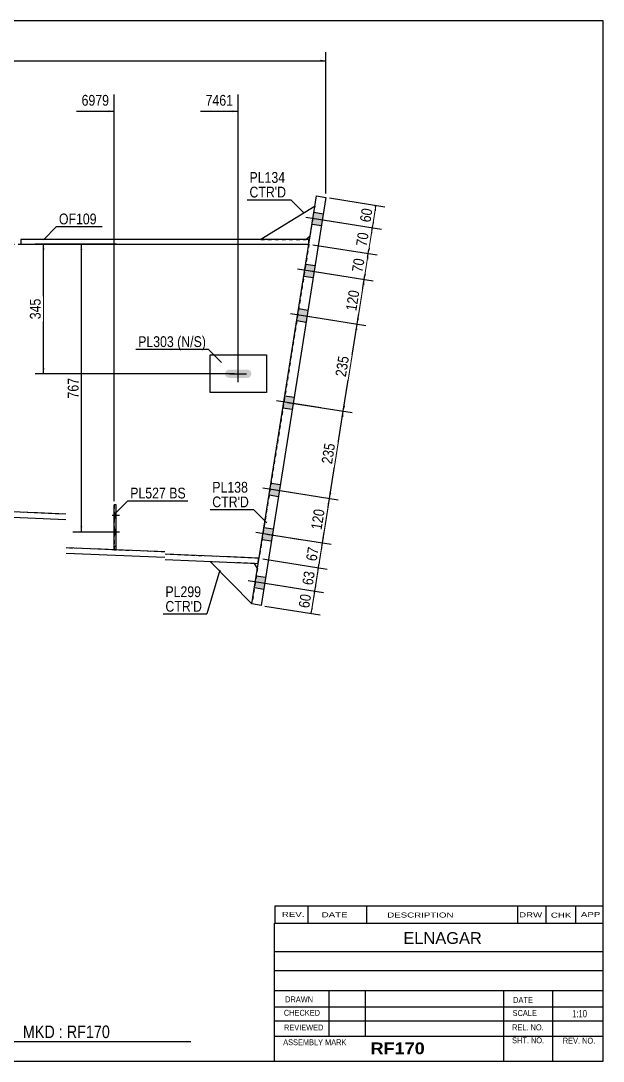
# Model space of a CAD drawing. Header units: millimetres. Extents: x -59 to 343, y -185 to 92.
# Drawn here: x 188.2 to 343.4, y -185 to 92 of the extents above; entities that cross this region are included whole.
import ezdxf

# ---------------------------------------------------------------- set-up
doc = ezdxf.new("R2010")
doc.units = ezdxf.units.MM
doc.linetypes.add('DXK_LINE_DOT1', pattern=[1.8814, 0.9407, -0.9407])
doc.linetypes.add('DXK_LINE_DOT2', pattern=[3.9198, 1.9599, -1.9599])
doc.styles.add('Arial', font='ARIAL.TTF', dxfattribs={"height": 0.2})
doc.styles.add('Arial Bold', font='ARIALBD.TTF', dxfattribs={"height": 0.2})
doc.styles.add('Arial Narrow', font='ARIALN.TTF', dxfattribs={"height": 0.2})

# ---------------------------------------------------------------- blocks, each defined once
blk = doc.blocks.new('Unknown-623699941-1210')
at = {"color": 5, "linetype": 'Continuous'}
for p, q in [((343.42, 91.96), (-56.58, 91.96)), ((-56.58, 91.96), (-56.58, -185.04)), ((343.42, -185.04), (343.42, 91.96)), ((-56.58, -185.04), (343.42, -185.04))]:
    blk.add_line(p, q, dxfattribs=at)
at = {"color": 174, "linetype": 'Continuous', "style": 'Arial'}
blk.add_text('Tekla structures', height=1.9102, rotation=90, dxfattribs=at).set_placement((-57.08, -184.54))
blk = doc.blocks.new('Part-623699941-1585 - 1549')
at = {"color": 2, "linetype": 'Continuous'}
for p, q in [((113.63, -32.5), (113.63, 32.5)), ((251.7, -51.12), (251.54, -51.11))]:
    blk.add_line(p, q, dxfattribs=at)
at = {"color": 7, "linetype": 'DXK_LINE_DOT1'}
for p, q in [((113.63, 32.5), (125.63, 32.5)), ((125.73, 32.5), (149.75, 32.5)), ((149.85, 32.5), (176.1, 32.5)), ((176.2, 32.5), (200.2, 32.5)), ((200.3, 32.5), (226.55, 32.5)), ((226.65, 32.5), (265, 32.5)), ((265, 32.5), (251.7, -51.12)), ((125.63, -32.99), (113.63, -32.5)), ((149.75, -34.23), (125.73, -33.24)), ((176.1, -38.39), (149.85, -37.31)), ((200.2, -39.39), (176.2, -38.4)), ((226.55, -49.46), (200.3, -48.37)), ((251.54, -51.11), (226.65, -50.08))]:
    blk.add_line(p, q, dxfattribs=at)
blk = doc.blocks.new('Bolt-623699941-1750 - 1549')
at = {"linetype": 'Continuous'}
blk.add_hatch(color=3, dxfattribs=at).paths.add_polyline_path([(249.33, -2.78), (249.57, -2.43), (249.65, -2.01), (249.57, -1.59), (249.33, -1.23), (248.97, -0.99), (248.55, -0.91), (243.75, -0.91), (243.33, -0.99), (242.97, -1.23), (242.73, -1.59), (242.65, -2.01), (242.73, -2.43), (242.97, -2.78), (243.33, -3.02), (243.75, -3.11), (248.55, -3.11), (248.97, -3.02)])
at = {"color": 3, "linetype": 'Continuous'}
for p, q in [((246.15, -4.21), (246.15, 0.19)), ((243.95, -2.01), (248.35, -2.01))]:
    blk.add_line(p, q, dxfattribs=at)
blk = doc.blocks.new('Part-623699941-1580 - 1549')
at = {"color": 2, "linetype": 'Continuous'}
for p, q in [((200.2, 33.7), (188.2, 33.7)), ((188.2, 33.7), (188.2, 32.5)), ((226.55, 33.7), (200.3, 33.7)), ((265, 33.7), (226.65, 33.7)), ((265, 32.5), (265, 33.7)), ((188.2, 32.5), (200.2, 32.5)), ((200.3, 32.5), (226.55, 32.5)), ((226.65, 32.5), (265, 32.5))]:
    blk.add_line(p, q, dxfattribs=at)
blk = doc.blocks.new('Part-623699941-4641 - 1549')
at = {"color": 2, "linetype": 'Continuous'}
for p, q in [((213.1, -48.91), (213.1, -36.91)), ((213.6, -36.91), (213.1, -36.91)), ((213.6, -48.91), (213.6, -36.91)), ((213.1, -48.91), (213.6, -48.91))]:
    blk.add_line(p, q, dxfattribs=at)
at = {"color": 7, "linetype": 'DXK_LINE_DOT1'}
blk.add_line((213.1, -47.91), (213.6, -47.91), dxfattribs=at)
blk = doc.blocks.new('Part-623699941-1612 - 1549')
at = {"color": 2, "linetype": 'Continuous'}
for p, q in [((238.65, -7.01), (238.65, 2.99)), ((238.65, 2.99), (253.65, 2.99)), ((253.65, 2.99), (253.65, -7.01)), ((253.65, -7.01), (238.65, -7.01))]:
    blk.add_line(p, q, dxfattribs=at)
blk = doc.blocks.new('Bolt-623699941-4647 - 1549')
at = {"linetype": 'Continuous'}
for points in [[(213.6, -40.49), (213.6, -39.09), (213.1, -39.09), (213.1, -40.49)], [(213.6, -44.91), (213.6, -43.51), (213.1, -43.51), (213.1, -44.91)]]:
    blk.add_hatch(color=3, dxfattribs=at).paths.add_polyline_path(points)
at = {"color": 3, "linetype": 'Continuous'}
for p, q in [((213.6, -39.09), (213.1, -39.09)), ((214.4, -39.79), (213.1, -39.79)), ((213.6, -40.49), (213.1, -40.49)), ((213.6, -43.51), (213.1, -43.51)), ((214.4, -44.21), (213.1, -44.21)), ((213.6, -44.91), (213.1, -44.91))]:
    blk.add_line(p, q, dxfattribs=at)
blk = doc.blocks.new('Part-623699941-1692 - 1549')
at = {"color": 2, "linetype": 'Continuous'}
for p, q in [((249.77, -63.3), (267.04, 45.34)), ((269.51, 44.95), (252.24, -63.69)), ((267.04, 45.34), (269.51, 44.95)), ((252.24, -63.69), (249.77, -63.3))]:
    blk.add_line(p, q, dxfattribs=at)
blk = doc.blocks.new('Part-623699941-1721 - 1549')
at = {"color": 2, "linetype": 'Continuous'}
for p, q in [((266.61, 42.59), (252.19, 33.7)), ((264.19, 33.7), (265.35, 34.69))]:
    blk.add_line(p, q, dxfattribs=at)
at = {"color": 7, "linetype": 'DXK_LINE_DOT1'}
for p, q in [((265.35, 34.69), (266.61, 42.59)), ((252.19, 33.7), (264.19, 33.7))]:
    blk.add_line(p, q, dxfattribs=at)
blk = doc.blocks.new('Bolt-623699941-4648 - 1549')
at = {"color": 3, "linetype": 'DXK_LINE_DOT2'}
for p, q in [((214.55, -39.79), (211.25, -39.79)), ((213.6, -39.09), (213.1, -39.09)), ((213.6, -40.49), (213.1, -40.49)), ((214.55, -44.21), (211.25, -44.21)), ((213.6, -43.51), (213.1, -43.51)), ((213.6, -44.91), (213.1, -44.91))]:
    blk.add_line(p, q, dxfattribs=at)
blk = doc.blocks.new('Bolt-623699941-1754 - 1549')
at = {"linetype": 'Continuous'}
for points in [[(266.35, 40.99), (265.85, 37.83), (268.32, 37.44), (268.82, 40.6)], [(266.35, 40.99), (265.85, 37.83), (268.32, 37.44), (268.82, 40.6)], [(264.15, 27.17), (263.65, 24.01), (266.12, 23.61), (266.62, 26.77)], [(264.15, 27.17), (263.65, 24.01), (266.12, 23.61), (266.62, 26.77)], [(262.27, 15.32), (261.77, 12.16), (264.24, 11.76), (264.74, 14.92)], [(262.27, 15.32), (261.77, 12.16), (264.24, 11.76), (264.74, 14.92)], [(258.58, -7.89), (258.08, -11.05), (260.54, -11.45), (261.05, -8.29)], [(258.58, -7.89), (258.08, -11.05), (260.54, -11.45), (261.05, -8.29)], [(254.89, -31.1), (254.39, -34.26), (256.85, -34.65), (257.36, -31.49)], [(254.89, -31.1), (254.39, -34.26), (256.85, -34.65), (257.36, -31.49)], [(253, -42.95), (252.5, -46.11), (254.97, -46.5), (255.47, -43.34)], [(253, -42.95), (252.5, -46.11), (254.97, -46.5), (255.47, -43.34)], [(250.96, -55.79), (250.46, -58.95), (252.93, -59.34), (253.43, -56.18)], [(250.96, -55.79), (250.46, -58.95), (252.93, -59.34), (253.43, -56.18)]]:
    blk.add_hatch(color=3, dxfattribs=at).paths.add_polyline_path(points)
at = {"color": 3, "linetype": 'Continuous'}
for p, q in [((264.15, 39.72), (275.98, 37.84)), ((264.15, 39.72), (275.98, 37.84)), ((266.35, 40.99), (268.82, 40.6)), ((266.35, 40.99), (268.82, 40.6)), ((265.85, 37.83), (268.32, 37.44)), ((265.85, 37.83), (268.32, 37.44)), ((261.95, 25.9), (273.78, 24.02)), ((261.95, 25.9), (273.78, 24.02)), ((264.15, 27.17), (266.62, 26.77)), ((264.15, 27.17), (266.62, 26.77)), ((263.65, 24.01), (266.12, 23.61)), ((263.65, 24.01), (266.12, 23.61)), ((260.07, 14.05), (271.89, 12.17)), ((260.07, 14.05), (271.89, 12.17)), ((262.27, 15.32), (264.74, 14.92)), ((262.27, 15.32), (264.74, 14.92)), ((261.77, 12.16), (264.24, 11.76)), ((261.77, 12.16), (264.24, 11.76)), ((258.58, -7.89), (261.05, -8.29)), ((258.58, -7.89), (261.05, -8.29)), ((256.38, -9.16), (268.2, -11.04)), ((256.38, -9.16), (268.2, -11.04)), ((258.08, -11.05), (260.54, -11.45)), ((258.08, -11.05), (260.54, -11.45)), ((252.69, -32.37), (264.51, -34.25)), ((252.69, -32.37), (264.51, -34.25)), ((254.89, -31.1), (257.36, -31.49)), ((254.89, -31.1), (257.36, -31.49)), ((254.39, -34.26), (256.85, -34.65)), ((254.39, -34.26), (256.85, -34.65)), ((250.8, -44.22), (262.63, -46.1)), ((250.8, -44.22), (262.63, -46.1)), ((253, -42.95), (255.47, -43.34)), ((253, -42.95), (255.47, -43.34)), ((252.5, -46.11), (254.97, -46.5)), ((252.5, -46.11), (254.97, -46.5)), ((248.76, -57.06), (260.59, -58.94)), ((248.76, -57.06), (260.59, -58.94)), ((250.96, -55.79), (253.43, -56.18)), ((250.96, -55.79), (253.43, -56.18)), ((250.46, -58.95), (252.93, -59.34)), ((250.46, -58.95), (252.93, -59.34))]:
    blk.add_line(p, q, dxfattribs=at)
blk = doc.blocks.new('Part-623699941-1787 - 1549')
at = {"color": 7, "linetype": 'DXK_LINE_DOT1'}
for p, q in [((250.48, -52.55), (238.75, -52.06)), ((238.75, -52.06), (238.78, -52.09)), ((250.48, -52.55), (250.49, -52.57)), ((251.27, -53.85), (249.77, -63.3))]:
    blk.add_line(p, q, dxfattribs=at)
at = {"color": 2, "linetype": 'Continuous'}
for p, q in [((249.77, -63.3), (238.78, -52.09)), ((251.27, -53.85), (250.49, -52.57))]:
    blk.add_line(p, q, dxfattribs=at)
blk = doc.blocks.new('Part-623699941-1797 - 1549')
at = {"color": 2, "linetype": 'Continuous'}
for p, q in [((137.73, -35.24), (137.79, -33.74)), ((149.75, -35.73), (137.73, -35.24)), ((149.75, -34.23), (137.79, -33.74)), ((176.1, -38.39), (149.85, -37.31)), ((200.2, -39.39), (176.2, -38.4)), ((176.1, -39.89), (149.85, -38.81)), ((200.2, -40.89), (176.2, -39.9)), ((213.1, -48.9), (200.3, -48.37)), ((226.55, -49.46), (213.35, -48.91)), ((226.55, -50.96), (200.3, -49.88)), ((251.54, -51.11), (226.65, -50.08)), ((251.47, -52.61), (226.65, -51.59)), ((251.48, -52.56), (251.54, -51.11))]:
    blk.add_line(p, q, dxfattribs=at)
at = {"color": 7, "linetype": 'DXK_LINE_DOT1'}
for q in [(251.48, -52.56), (251.47, -52.61)]:
    blk.add_line((251.47, -52.61), q, dxfattribs=at)
blk = doc.blocks.new('Part-623699941-4642 - 1549')
at = {"color": 7, "linetype": 'DXK_LINE_DOT1'}
for p, q in [((213.1, -36.91), (213.1, -48.91)), ((213.6, -36.91), (213.1, -36.91)), ((213.6, -48.91), (213.6, -36.91)), ((213.1, -48.91), (213.6, -48.91))]:
    blk.add_line(p, q, dxfattribs=at)
blk = doc.blocks.new('StraightDimension-623699941-1914 - 1549')
at = {"linetype": 'Continuous'}
for points in [[(268.09, -48.49), (268.57, -47.05), (268.58, -48.57)], [(268, -52.19), (267.52, -53.63), (267.51, -52.11)]]:
    blk.add_hatch(color=7, dxfattribs=at).paths.add_polyline_path(points)
at = {"color": 7, "linetype": 'Continuous'}
for p, q in [((253.74, -44.69), (270.94, -47.42)), ((267.52, -53.63), (268.57, -47.05)), ((252.69, -51.27), (269.89, -54.01))]:
    blk.add_line(p, q, dxfattribs=at)
at = {"color": 0}
blk.add_wipeout([(268.28, -47.92), (264.13, -47.26), (263.37, -52.05), (267.52, -52.71)], dxfattribs=at)
at = {"color": 3, "style": 'Arial Narrow'}
blk.add_text('67', height=2.863, rotation=80.9647, dxfattribs=at).set_placement((267.02, -52.03))
blk = doc.blocks.new('StraightDimension-623699941-1899 - 1549')
at = {"linetype": 'Continuous'}
for points in [[(279.24, 21.64), (279.72, 23.08), (279.73, 21.56)], [(278.32, 12.66), (277.83, 11.22), (277.82, 12.74)]]:
    blk.add_hatch(color=7, dxfattribs=at).paths.add_polyline_path(points)
at = {"color": 7, "linetype": 'Continuous'}
for p, q in [((264.89, 25.44), (282.09, 22.7)), ((277.83, 11.22), (279.72, 23.08)), ((263, 13.58), (280.2, 10.84))]:
    blk.add_line(p, q, dxfattribs=at)
at = {"color": 0}
blk.add_wipeout([(279.15, 20.47), (275.01, 21.13), (273.96, 14.53), (278.1, 13.87)], dxfattribs=at)
at = {"color": 3, "style": 'Arial Narrow'}
blk.add_text('120', height=2.863, rotation=80.9647, dxfattribs=at).set_placement((277.61, 14.56))
blk = doc.blocks.new('StraightDimension-623699941-1893 - 1549')
at = {"linetype": 'Continuous'}
for points in [[(273.66, -13.43), (274.14, -11.99), (274.15, -13.51)], [(270.94, -33.75), (270.45, -35.2), (270.44, -33.68)]]:
    blk.add_hatch(color=7, dxfattribs=at).paths.add_polyline_path(points)
at = {"color": 7, "linetype": 'Continuous'}
for p, q in [((259.31, -9.63), (276.51, -12.36)), ((270.45, -35.2), (274.14, -11.99)), ((255.62, -32.84), (272.82, -35.57))]:
    blk.add_line(p, q, dxfattribs=at)
at = {"color": 0}
blk.add_wipeout([(272.67, -20.27), (268.53, -19.61), (267.48, -26.21), (271.63, -26.87)], dxfattribs=at)
at = {"color": 3, "style": 'Arial Narrow'}
blk.add_text('235', height=2.863, rotation=80.9647, dxfattribs=at).set_placement((271.13, -26.18))
blk = doc.blocks.new('StraightDimension-623699941-1880 - 1549')
at = {"linetype": 'Continuous'}
for points in [[(267.04, -55.07), (267.52, -53.63), (267.53, -55.15)], [(267.01, -58.44), (266.53, -59.89), (266.52, -58.37)]]:
    blk.add_hatch(color=7, dxfattribs=at).paths.add_polyline_path(points)
at = {"color": 7, "linetype": 'Continuous'}
for p, q in [((252.69, -51.27), (269.89, -54.01)), ((266.53, -59.89), (267.52, -53.63)), ((251.68, -57.53), (268.9, -60.26))]:
    blk.add_line(p, q, dxfattribs=at)
at = {"color": 0}
blk.add_wipeout([(267.26, -54.34), (263.11, -53.68), (262.35, -58.47), (266.49, -59.13)], dxfattribs=at)
at = {"color": 3, "style": 'Arial Narrow'}
blk.add_text('63', height=2.863, rotation=80.9647, dxfattribs=at).set_placement((266, -58.45))
blk = doc.blocks.new('StraightDimension-623699941-7060 - 1549')
at = {"linetype": 'Continuous'}
blk.add_hatch(color=7, dxfattribs=at).paths.add_polyline_path([(211.6, 68.11), (213.1, 67.86), (211.6, 67.61)])
at = {"color": 7, "linetype": 'Continuous'}
for p, q in [((213.1, -35.91), (213.1, 72.36)), ((203.04, 67.86), (213.1, 67.86))]:
    blk.add_line(p, q, dxfattribs=at)
at = {"color": 0}
blk.add_wipeout([(212.32, 68.76), (212.32, 72.96), (203.81, 72.96), (203.81, 68.76)], dxfattribs=at)
at = {"color": 3, "style": 'Arial Narrow'}
blk.add_text('6979', height=2.863, dxfattribs=at).set_placement((204.41, 69.36))
blk = doc.blocks.new('StraightDimension-623699941-1896 - 1549')
at = {"linetype": 'Continuous'}
for points in [[(277.35, 9.78), (277.83, 11.22), (277.85, 9.7)], [(274.63, -10.55), (274.14, -11.99), (274.13, -10.47)]]:
    blk.add_hatch(color=7, dxfattribs=at).paths.add_polyline_path(points)
at = {"color": 7, "linetype": 'Continuous'}
for p, q in [((263, 13.58), (280.2, 10.84)), ((274.14, -11.99), (277.83, 11.22)), ((259.31, -9.63), (276.51, -12.36))]:
    blk.add_line(p, q, dxfattribs=at)
at = {"color": 0}
blk.add_wipeout([(276.37, 2.94), (272.22, 3.6), (271.17, -3), (275.32, -3.66)], dxfattribs=at)
at = {"color": 3, "style": 'Arial Narrow'}
blk.add_text('235', height=2.863, rotation=80.9647, dxfattribs=at).set_placement((274.82, -2.97))
blk = doc.blocks.new('StraightDimension-623699941-7059 - 1549')
at = {"linetype": 'Continuous'}
blk.add_hatch(color=7, dxfattribs=at).paths.add_polyline_path([(244.65, 68.11), (246.15, 67.86), (244.65, 67.61)])
at = {"color": 7, "linetype": 'Continuous'}
for p, q in [((246.15, -1.01), (246.15, 72.36)), ((236.09, 67.86), (246.15, 67.86))]:
    blk.add_line(p, q, dxfattribs=at)
at = {"color": 0}
blk.add_wipeout([(245.37, 68.76), (245.37, 72.96), (236.86, 72.96), (236.86, 68.76)], dxfattribs=at)
at = {"color": 3, "style": 'Arial Narrow'}
blk.add_text('7461', height=2.863, dxfattribs=at).set_placement((237.46, 69.36))
blk = doc.blocks.new('StraightDimension-623699941-1874 - 1549')
at = {"linetype": 'Continuous'}
for points in [[(266.04, -61.33), (266.53, -59.89), (266.54, -61.41)], [(266.07, -64.37), (265.58, -65.81), (265.57, -64.29)]]:
    blk.add_hatch(color=7, dxfattribs=at).paths.add_polyline_path(points)
at = {"color": 7, "linetype": 'Continuous'}
for p, q in [((251.68, -57.53), (268.9, -60.26)), ((265.58, -65.81), (266.53, -59.89)), ((253.22, -63.85), (267.96, -66.19))]:
    blk.add_line(p, q, dxfattribs=at)
at = {"color": 0}
blk.add_wipeout([(266.29, -60.43), (262.14, -59.77), (261.38, -64.56), (265.53, -65.22)], dxfattribs=at)
at = {"color": 3, "style": 'Arial Narrow'}
blk.add_text('60', height=2.863, rotation=80.9647, dxfattribs=at).set_placement((265.03, -64.54))
blk = doc.blocks.new('StraightDimension-623699941-1905 - 1549')
at = {"linetype": 'Continuous'}
for points in [[(280.34, 28.54), (280.82, 29.98), (280.83, 28.46)], [(280.2, 24.52), (279.72, 23.08), (279.71, 24.6)]]:
    blk.add_hatch(color=7, dxfattribs=at).paths.add_polyline_path(points)
at = {"color": 7, "linetype": 'Continuous'}
for p, q in [((265.99, 32.34), (283.19, 29.61)), ((279.72, 23.08), (280.82, 29.98)), ((264.89, 25.44), (282.09, 22.7))]:
    blk.add_line(p, q, dxfattribs=at)
at = {"color": 0}
blk.add_wipeout([(280.5, 28.95), (276.35, 29.61), (275.59, 24.82), (279.74, 24.16)], dxfattribs=at)
at = {"color": 3, "style": 'Arial Narrow'}
blk.add_text('70', height=2.863, rotation=80.9647, dxfattribs=at).set_placement((279.24, 24.84))
blk = doc.blocks.new('StraightDimension-623699941-1923 - 1549')
at = {"linetype": 'Continuous'}
for points in [[(269.97, -36.64), (270.45, -35.2), (270.46, -36.72)], [(269.05, -45.61), (268.57, -47.05), (268.56, -45.53)]]:
    blk.add_hatch(color=7, dxfattribs=at).paths.add_polyline_path(points)
at = {"color": 7, "linetype": 'Continuous'}
for p, q in [((255.62, -32.84), (272.82, -35.57)), ((268.57, -47.05), (270.45, -35.2)), ((253.74, -44.69), (270.94, -47.42))]:
    blk.add_line(p, q, dxfattribs=at)
at = {"color": 0}
blk.add_wipeout([(269.89, -37.8), (265.74, -37.14), (264.69, -43.74), (268.84, -44.4)], dxfattribs=at)
at = {"color": 3, "style": 'Arial Narrow'}
blk.add_text('120', height=2.863, rotation=80.9647, dxfattribs=at).set_placement((268.34, -43.71))
blk = doc.blocks.new('StraightDimension-623699941-1928 - 1549')
at = {"linetype": 'Continuous'}
for points in [[(281.43, 35.46), (281.92, 36.9), (281.93, 35.38)], [(281.3, 31.43), (280.82, 29.98), (280.81, 31.51)]]:
    blk.add_hatch(color=7, dxfattribs=at).paths.add_polyline_path(points)
at = {"color": 7, "linetype": 'Continuous'}
for p, q in [((267.09, 39.26), (284.29, 36.52)), ((280.82, 29.98), (281.92, 36.9)), ((265.99, 32.34), (283.19, 29.61))]:
    blk.add_line(p, q, dxfattribs=at)
at = {"color": 0}
blk.add_wipeout([(281.6, 35.86), (277.45, 36.52), (276.69, 31.73), (280.84, 31.07)], dxfattribs=at)
at = {"color": 3, "style": 'Arial Narrow'}
blk.add_text('70', height=2.863, rotation=80.9647, dxfattribs=at).set_placement((280.34, 31.75))
blk = doc.blocks.new('StraightDimension-623699941-1948 - 1549')
at = {"linetype": 'Continuous'}
for points in [[(282.38, 41.38), (282.86, 42.82), (282.87, 41.3)], [(282.4, 38.34), (281.92, 36.9), (281.91, 38.42)]]:
    blk.add_hatch(color=7, dxfattribs=at).paths.add_polyline_path(points)
at = {"color": 7, "linetype": 'Continuous'}
for p, q in [((270.5, 44.79), (285.23, 42.45)), ((281.92, 36.9), (282.86, 42.82)), ((267.09, 39.26), (284.29, 36.52))]:
    blk.add_line(p, q, dxfattribs=at)
at = {"color": 0}
blk.add_wipeout([(282.62, 42.28), (278.47, 42.94), (277.71, 38.15), (281.86, 37.49)], dxfattribs=at)
at = {"color": 3, "style": 'Arial Narrow'}
blk.add_text('60', height=2.863, rotation=80.9647, dxfattribs=at).set_placement((281.36, 38.17))
blk = doc.blocks.new('StraightDimension-623699941-1967 - 1549')
at = {"linetype": 'Continuous'}
for points in [[(193.99, 31), (194.24, 32.5), (194.49, 31)], [(194.49, -0.51), (194.24, -2.01), (193.99, -0.51)]]:
    blk.add_hatch(color=7, dxfattribs=at).paths.add_polyline_path(points)
at = {"color": 7, "linetype": 'Continuous'}
for p, q in [((213.43, 32.5), (191.99, 32.5)), ((194.24, -2.01), (194.24, 32.5)), ((245.15, -2.01), (191.99, -2.01))]:
    blk.add_line(p, q, dxfattribs=at)
at = {"color": 0}
blk.add_wipeout([(194.09, 18.59), (189.89, 18.59), (189.89, 11.9), (194.09, 11.9)], dxfattribs=at)
at = {"color": 3, "style": 'Arial Narrow'}
blk.add_text('345', height=2.863, rotation=90.0002, dxfattribs=at).set_placement((193.49, 12.5))
blk = doc.blocks.new('StraightDimension-623699941-2144 - 1549')
at = {"linetype": 'Continuous'}
for points in [[(-0.5, 81.09), (-2, 81.34), (-0.5, 81.59)], [(268.01, 81.59), (269.51, 81.34), (268.01, 81.09)]]:
    blk.add_hatch(color=7, dxfattribs=at).paths.add_polyline_path(points)
at = {"color": 7, "linetype": 'Continuous'}
for p, q in [((-2, 43.5), (-2, 83.59)), ((269.51, 45.95), (269.51, 83.59)), ((-2, 81.34), (269.51, 81.34))]:
    blk.add_line(p, q, dxfattribs=at)
at = {"color": 0}
blk.add_wipeout([(138.01, 81.49), (138.01, 85.69), (129.5, 85.69), (129.5, 81.49)], dxfattribs=at)
at = {"color": 3, "style": 'Arial Narrow'}
blk.add_text('7715', height=2.863, dxfattribs=at).set_placement((130.1, 82.09))
blk = doc.blocks.new('StraightDimension-623699941-7435 - 1549')
at = {"linetype": 'Continuous'}
for points in [[(204.09, 31), (204.34, 32.5), (204.59, 31)], [(204.59, -42.71), (204.34, -44.21), (204.09, -42.71)]]:
    blk.add_hatch(color=7, dxfattribs=at).paths.add_polyline_path(points)
at = {"color": 7, "linetype": 'Continuous'}
for p, q in [((213.67, 32.5), (202.09, 32.5)), ((204.34, -44.21), (204.34, 32.5)), ((213.67, -44.21), (202.09, -44.21))]:
    blk.add_line(p, q, dxfattribs=at)
at = {"color": 0}
blk.add_wipeout([(204.19, -2.51), (199.99, -2.51), (199.99, -9.2), (204.19, -9.2)], dxfattribs=at)
at = {"color": 3, "style": 'Arial Narrow'}
blk.add_text('767', height=2.863, rotation=90.0002, dxfattribs=at).set_placement((203.59, -8.6))
blk = doc.blocks.new('CBS_CALLOFF-623699941-7467')
at = {"color": 7, "linetype": 'Continuous'}
blk.add_line((117.3, -179.77), (233.53, -179.79), dxfattribs=at)
at = {"color": 3, "linetype": 'Continuous', "style": 'Arial Narrow'}
blk.add_text('QTY= 1 Nos.      RAFTER     MKD : RF170', height=3.3405, dxfattribs=at).set_placement((139.53, -178.88))
blk = doc.blocks.new('CBS_NAME_BLOG-623699941-7468')
at = {"color": 7, "linetype": 'Continuous'}
for p, q in [((255.83, -148.29), (343.35, -148.29)), ((255.83, -185), (255.83, -148.29)), ((255.83, -155.83), (343.35, -155.83)), ((255.9, -160.88), (343.42, -160.88)), ((255.83, -166.26), (343.35, -166.26)), ((270.35, -178.36), (270.35, -166.26)), ((280.04, -178.34), (280.04, -166.27)), ((316.95, -185), (316.95, -166.27)), ((330, -185), (330, -166.26)), ((255.83, -170.55), (343.42, -170.53)), ((255.83, -174.3), (343.35, -174.3)), ((255.83, -178.34), (343.35, -178.34)), ((255.83, -185.04), (343.42, -185.04))]:
    blk.add_line(p, q, dxfattribs=at)
at = {"color": 3, "linetype": 'Continuous', "style": 'Arial'}
blk.add_text('ELNAGAR', height=3.133, dxfattribs=at).set_placement((290.15, -153.82))
at = {"color": 3, "linetype": 'Continuous'}
for s, height, style, width, p in [('DRAWN', 1.566, 'Arial', 0.9, (258.66, -169.36)), ('DATE', 1.566, 'Arial', 0.9, (319.42, -169.52)), ('CHECKED', 1.566, 'Arial', 0.9, (258.31, -172.94)), ('SCALE', 1.566, 'Arial', 0.9, (319.27, -173)), ('1:10', 1.957, 'Arial Narrow', 0.9, (335.16, -173.36)), ('REVIEWED', 1.566, 'Arial', 0.9, (258.35, -176.85)), ('REL. NO.', 1.566, 'Arial', 0.9, (319.13, -176.81)), ('ASSEMBLY MARK', 1.5663, 'Arial', 0.9, (258.13, -180.78)), ('RF170', 3.131, 'Arial Bold', 1.1, (281.41, -183.19)), ('SHT. NO.', 1.566, 'Arial', 0.9, (319.13, -180.27)), ('REV. NO.', 1.566, 'Arial', 0.9, (332.65, -180.36))]:
    blk.add_text(s, height=height, dxfattribs=dict(at, style=style, width=width)).set_placement(p)
blk = doc.blocks.new('CBS_REVISION-623699941-7469')
at = {"color": 7, "linetype": 'Continuous'}
for p, q in [((255.91, -143.66), (343.41, -143.66)), ((255.91, -143.66), (255.91, -148.29)), ((264.71, -143.66), (264.71, -148.29)), ((280.3, -143.66), (280.3, -148.23)), ((320.56, -143.66), (320.56, -148.29)), ((328.1, -143.66), (328.1, -148.29)), ((336.05, -143.66), (336.05, -148.29)), ((255.91, -148.29), (343.41, -148.29))]:
    blk.add_line(p, q, dxfattribs=at)
at = {"color": 7, "style": 'Arial Narrow', "width": 1.7}
for s, height, p in [('REV.', 1.326, (257.77, -146.62)), ('DATE', 1.326, (268.39, -146.73)), ('DESCRIPTION', 1.3257, (285.87, -146.79)), ('DRW', 1.326, (320.99, -146.73)), ('CHK', 1.326, (329.47, -146.82)), ('APP', 1.326, (337.48, -146.66))]:
    blk.add_text(s, height=height, dxfattribs=at).set_placement(p)
blk = doc.blocks.new('Mark-623699941-1576 - 1549')
at = {"color": 0}
blk.add_wipeout([(208.41, 37.77), (208.41, 40.77), (198.36, 40.77), (198.36, 37.77)], dxfattribs=at)
blk.add_wipeout([(208.41, 37.77), (208.41, 40.77), (198.36, 40.77), (198.36, 37.77)], dxfattribs=at)
at = {"color": 7, "linetype": 'Continuous'}
for p, q in [((194.22, 33.63), (197.76, 37.17)), ((197.76, 37.17), (209.91, 37.17))]:
    blk.add_line(p, q, dxfattribs=at)
at = {"color": 3, "style": 'Arial Narrow'}
blk.add_text('OF109', height=2.863, dxfattribs=at).set_placement((198.36, 37.77))
blk = doc.blocks.new('MarkSet-623699941-4682 - 1549')
at = {"color": 0}
blk.add_wipeout([(226.87, -35.21), (226.87, -32.21), (217.36, -32.21), (217.36, -35.21)], dxfattribs=at)
blk.add_wipeout([(226.87, -35.21), (226.87, -32.21), (217.36, -32.21), (217.36, -35.21)], dxfattribs=at)
at = {"color": 7, "linetype": 'Continuous'}
blk.add_line((213.23, -39.34), (216.76, -35.81), dxfattribs=at)
at = {"color": 0}
blk.add_wipeout([(232.15, -35.21), (232.15, -32.21), (227.77, -32.21), (227.77, -35.21)], dxfattribs=at)
blk.add_wipeout([(232.15, -35.21), (232.15, -32.21), (227.77, -32.21), (227.77, -35.21)], dxfattribs=at)
at = {"color": 7, "linetype": 'Continuous'}
blk.add_line((216.76, -35.81), (232.75, -35.81), dxfattribs=at)
at = {"color": 3, "style": 'Arial Narrow'}
for s, p in [('PL527', (217.36, -35.21)), ('BS', (227.77, -35.21))]:
    blk.add_text(s, height=2.863, dxfattribs=at).set_placement(p)
blk = doc.blocks.new('Mark-623699941-1608 - 1549')
at = {"color": 0}
blk.add_wipeout([(228.98, 5.1), (228.98, 8.1), (219.48, 8.1), (219.48, 5.1)], dxfattribs=at)
blk.add_wipeout([(228.98, 5.1), (228.98, 8.1), (219.48, 8.1), (219.48, 5.1)], dxfattribs=at)
blk.add_wipeout([(237.54, 5.1), (237.54, 8.1), (229.88, 8.1), (229.88, 5.1)], dxfattribs=at)
blk.add_wipeout([(237.54, 5.1), (237.54, 8.1), (229.88, 8.1), (229.88, 5.1)], dxfattribs=at)
at = {"color": 7, "linetype": 'Continuous'}
for p in [(218.88, 4.5), (241.68, 0.96)]:
    blk.add_line(p, (238.14, 4.5), dxfattribs=at)
at = {"color": 3, "style": 'Arial Narrow'}
for s, p in [('PL303', (219.48, 5.1)), ('(N/', (229.88, 5.1)), ('S)', (234.26, 5.1))]:
    blk.add_text(s, height=2.863, dxfattribs=at).set_placement(p)
blk = doc.blocks.new('Mark-623699941-1688 - 1549')
at = {"color": 0}
blk.add_wipeout([(248.74, -33.66), (248.74, -30.66), (239.24, -30.66), (239.24, -33.66)], dxfattribs=at)
blk.add_wipeout([(248.74, -33.66), (248.74, -30.66), (239.24, -30.66), (239.24, -33.66)], dxfattribs=at)
blk.add_wipeout([(248.99, -37.56), (248.99, -34.56), (239.24, -34.56), (239.24, -37.56)], dxfattribs=at)
blk.add_wipeout([(248.99, -37.56), (248.99, -34.56), (239.24, -34.56), (239.24, -37.56)], dxfattribs=at)
at = {"color": 7, "linetype": 'Continuous'}
for p in [(238.64, -38.16), (253.78, -41.69)]:
    blk.add_line(p, (250.24, -38.16), dxfattribs=at)
at = {"color": 3, "style": 'Arial Narrow'}
blk.add_text('PL138', height=2.863, dxfattribs=at).set_placement((239.24, -33.66))
at = {"color": 1, "style": 'Arial Narrow'}
blk.add_text("CTR'D", height=2.863, dxfattribs=at).set_placement((239.24, -37.56))
blk = doc.blocks.new('Mark-623699941-1717 - 1549')
at = {"color": 0}
blk.add_wipeout([(258.66, 48.82), (258.66, 51.82), (249.15, 51.82), (249.15, 48.82)], dxfattribs=at)
blk.add_wipeout([(258.66, 48.82), (258.66, 51.82), (249.15, 51.82), (249.15, 48.82)], dxfattribs=at)
blk.add_wipeout([(258.91, 44.92), (258.91, 47.92), (249.15, 47.92), (249.15, 44.92)], dxfattribs=at)
blk.add_wipeout([(258.91, 44.92), (258.91, 47.92), (249.15, 47.92), (249.15, 44.92)], dxfattribs=at)
at = {"color": 7, "linetype": 'Continuous'}
for p in [(248.55, 44.32), (263.69, 40.78)]:
    blk.add_line(p, (260.16, 44.32), dxfattribs=at)
at = {"color": 3, "style": 'Arial Narrow'}
blk.add_text('PL134', height=2.863, dxfattribs=at).set_placement((249.15, 48.82))
at = {"color": 1, "style": 'Arial Narrow'}
blk.add_text("CTR'D", height=2.863, dxfattribs=at).set_placement((249.15, 44.92))
blk = doc.blocks.new('Mark-623699941-1783 - 1549')
at = {"color": 0}
blk.add_wipeout([(236.25, -61.47), (236.25, -58.47), (226.75, -58.47), (226.75, -61.47)], dxfattribs=at)
blk.add_wipeout([(236.25, -61.47), (236.25, -58.47), (226.75, -58.47), (226.75, -61.47)], dxfattribs=at)
blk.add_wipeout([(236.5, -65.37), (236.5, -62.37), (226.75, -62.37), (226.75, -65.37)], dxfattribs=at)
blk.add_wipeout([(236.5, -65.37), (236.5, -62.37), (226.75, -62.37), (226.75, -65.37)], dxfattribs=at)
at = {"color": 7, "linetype": 'Continuous'}
for p in [(241.29, -54.34), (226.15, -65.97)]:
    blk.add_line(p, (237.75, -65.97), dxfattribs=at)
at = {"color": 3, "style": 'Arial Narrow'}
blk.add_text('PL299', height=2.863, dxfattribs=at).set_placement((226.75, -61.47))
at = {"color": 1, "style": 'Arial Narrow'}
blk.add_text("CTR'D", height=2.863, dxfattribs=at).set_placement((226.75, -65.37))

msp = doc.modelspace()

# ---------------------------------------------------------------- block references
for name in ['Unknown-623699941-1210', 'Part-623699941-1692 - 1549', 'Part-623699941-1721 - 1549', 'Bolt-623699941-1754 - 1549', 'Part-623699941-1580 - 1549', 'Part-623699941-1585 - 1549', 'Part-623699941-1612 - 1549', 'Bolt-623699941-1750 - 1549', 'Part-623699941-1797 - 1549', 'Part-623699941-4641 - 1549', 'Part-623699941-4642 - 1549', 'Bolt-623699941-4648 - 1549', 'Bolt-623699941-4647 - 1549', 'Part-623699941-1787 - 1549', 'CBS_REVISION-623699941-7469', 'CBS_NAME_BLOG-623699941-7468', 'CBS_CALLOFF-623699941-7467']:
    msp.add_blockref(name, (0, 0))

# ---------------------------------------------------------------- next in the draw order: block references
for name in ['StraightDimension-623699941-7060 - 1549', 'StraightDimension-623699941-7059 - 1549', 'StraightDimension-623699941-1899 - 1549', 'StraightDimension-623699941-1893 - 1549', 'StraightDimension-623699941-1914 - 1549', 'Mark-623699941-1783 - 1549']:
    msp.add_blockref(name, (0, 0))

# ---------------------------------------------------------------- next in the draw order: block references
for name in ['StraightDimension-623699941-1967 - 1549', 'StraightDimension-623699941-1905 - 1549', 'StraightDimension-623699941-1896 - 1549', 'StraightDimension-623699941-1923 - 1549', 'StraightDimension-623699941-1880 - 1549']:
    msp.add_blockref(name, (0, 0))

# ---------------------------------------------------------------- next in the draw order: block references
for name in ['StraightDimension-623699941-1928 - 1549', 'StraightDimension-623699941-7435 - 1549', 'Mark-623699941-1608 - 1549', 'Mark-623699941-1688 - 1549', 'StraightDimension-623699941-1874 - 1549']:
    msp.add_blockref(name, (0, 0))

# ---------------------------------------------------------------- next in the draw order: block references
for name in ['StraightDimension-623699941-1948 - 1549', 'Mark-623699941-1576 - 1549', 'MarkSet-623699941-4682 - 1549']:
    msp.add_blockref(name, (0, 0))

# ---------------------------------------------------------------- next in the draw order: block references
msp.add_blockref('StraightDimension-623699941-2144 - 1549', (0, 0))

# ---------------------------------------------------------------- next in the draw order: block references
msp.add_blockref('Mark-623699941-1717 - 1549', (0, 0))

doc.saveas('drawing.dxf')
